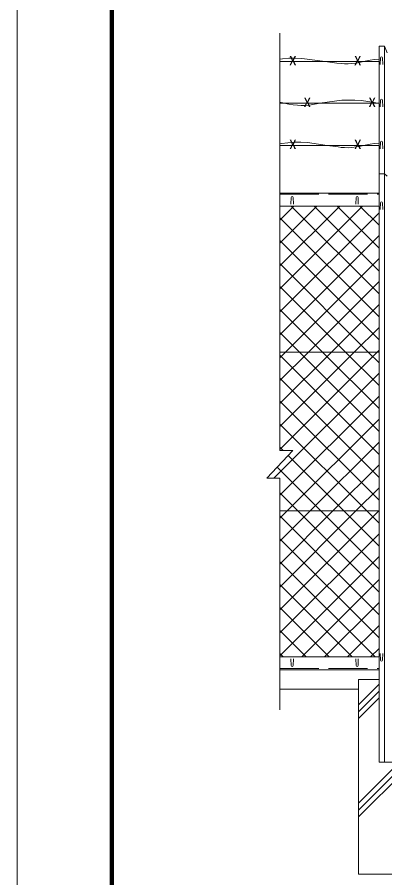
# Model space of a CAD drawing. Units: millimetres, scale not verified. Extents: x -4455 to 4455, y -3150 to 3150.
# Drawn here: x -4455 to -3322, y -975 to 1679 of the extents above; entities that cross this region are included whole.
import ezdxf
from ezdxf.enums import TextEntityAlignment as Align

# ---------------------------------------------------------------- set-up
doc = ezdxf.new("R2010")
doc.units = ezdxf.units.MM
doc.header["$LTSCALE"] = 20
doc.linetypes.add('DASHED', pattern=[7.5, 6, -1.5])
for name, color, linetype, lineweight in [('0-4_1部材', 3, 'Continuous', 18), ('0-5_8部品', 7, 'Continuous', 18), ('0-6_GL', 7, 'Continuous', 18), ('0-7_4基礎', 4, 'Continuous', 18), ('0-A_2網', 4, 'Continuous', 18), ('0-E_D-TTL', 7, 'Continuous', 18)]:
    doc.layers.add(name, color=color, linetype=linetype, lineweight=lineweight)
doc.styles.add('ＭＳ ゴシック', font='')
doc.styles.get('ＭＳ ゴシック').set_extended_font_data('MS Gothic')

msp = doc.modelspace()

# ---------------------------------------------------------------- linework, layer by layer
at = {"layer": '0-4_1部材', "color": 4}
for p, q in [((-3645.86, 1629.72), (-3645.86, 343.41)), ((-3605.86, 343.41), (-3685.86, 257.25)), ((-3645.86, 343.41), (-3605.86, 343.41)), ((-3645.86, 257.25), (-3685.86, 257.25)), ((-3645.86, 257.25), (-3645.86, -456.87))]:
    msp.add_line(p, q, dxfattribs=at)
at = {"layer": '0-4_1部材', "color": 7}
for p, q in [((-3340.15, 1590.28), (-3340.15, -618.43)), ((-3645.86, 1136.57), (-3340.15, 1136.57)), ((-3645.86, 1096.57), (-3340.15, 1096.57)), ((-3645.86, 646.57), (-3340.15, 646.57)), ((-3645.86, 156.57), (-3340.15, 156.57)), ((-3645.86, -293.43), (-3340.15, -293.43)), ((-3645.86, -333.43), (-3340.15, -333.43)), ((-3340.15, -618.43), (-3275.15, -618.43))]:
    msp.add_line(p, q, dxfattribs=at)
at = {"layer": '0-4_1部材'}
for p, q in [((-3323.65, 1590.28), (-3323.65, -618.43)), ((-3336.14, 1533.01), (-3335.39, 1553.51)), ((-3328.64, 1533.01), (-3329.39, 1553.51)), ((-3336.14, 1403.1), (-3335.39, 1423.6)), ((-3328.64, 1403.1), (-3329.39, 1423.6)), ((-3336.14, 1273.2), (-3335.39, 1293.7)), ((-3328.64, 1273.2), (-3329.39, 1293.7)), ((-3611.4, 1103.07), (-3610.65, 1123.57)), ((-3603.9, 1103.07), (-3604.65, 1123.57)), ((-3411.4, 1103.07), (-3410.65, 1123.57)), ((-3403.9, 1103.07), (-3404.65, 1123.57)), ((-3611.4, -299.93), (-3610.65, -320.43)), ((-3603.9, -299.93), (-3604.65, -320.43)), ((-3411.4, -299.93), (-3410.65, -320.43)), ((-3403.9, -299.93), (-3404.65, -320.43))]:
    msp.add_line(p, q, dxfattribs=at)
at = {"layer": '0-4_1部材', "color": 1}
for p, q in [((-3645.86, 1542.57), (-3340.15, 1542.57)), ((-3645.86, 1413.72), (-3340.15, 1413.72)), ((-3645.86, 1283.81), (-3340.15, 1283.81))]:
    msp.add_line(p, q, dxfattribs=at)
at = {"layer": '0-4_1部材', "color": 1, "linetype": 'DASHED'}
for p, q in [((-3645.86, 1133.57), (-3340.15, 1133.57)), ((-3645.86, -329.43), (-3340.15, -329.43))]:
    msp.add_line(p, q, dxfattribs=at)
at = {"layer": '0-4_1部材', "color": 7}
for points in [[(-3314.65, 1568.78), (-3323.65, 1590.28), (-3340.15, 1590.28)], [(-3314.65, 1189.33), (-3323.65, 1196.57), (-3340.15, 1196.57)]]:
    msp.add_lwpolyline(points, dxfattribs=at)
at = {"layer": '0-4_1部材', "color": 1}
for points in [[(-3645.86, 1549.99), (-3637.87, 1550.98), (-3617.97, 1552.33), (-3597.87, 1552.58), (-3577.56, 1551.73), (-3505.58, 1542.57)], [(-3505.58, 1542.57), (-3470.32, 1537.69), (-3456.99, 1536.56), (-3446.74, 1535.66), (-3435.62, 1535.56), (-3423.64, 1536.27), (-3410.81, 1537.78), (-3397.11, 1540.09), (-3382.55, 1543.2), (-3367.8, 1546.23), (-3353.53, 1548.28), (-3340.15, 1549.32)], [(-3522.22, 1413.72), (-3548.92, 1409.4), (-3558.31, 1407.7), (-3568.57, 1406.81), (-3579.68, 1406.71), (-3591.66, 1407.42), (-3604.5, 1408.93), (-3618.19, 1411.24), (-3632.75, 1414.35), (-3645.86, 1417.04)], [(-3340.15, 1412.54), (-3355.11, 1416.14), (-3374.61, 1419.68), (-3394.31, 1422.13), (-3414.22, 1423.48), (-3434.32, 1423.73), (-3454.62, 1422.88), (-3522.22, 1413.72)], [(-3645.86, 1288.84), (-3640.69, 1289.78), (-3620.99, 1292.23), (-3601.09, 1293.57), (-3580.99, 1293.82), (-3560.69, 1292.97), (-3499.51, 1283.81)], [(-3499.51, 1283.81), (-3466.39, 1279.5), (-3456.99, 1277.8), (-3446.74, 1276.9), (-3435.62, 1276.81), (-3423.64, 1277.51), (-3410.81, 1279.02), (-3397.11, 1281.33), (-3382.55, 1284.44), (-3367.8, 1287.47), (-3353.53, 1289.52), (-3340.15, 1290.57)]]:
    msp.add_lwpolyline(points, dxfattribs=at)
at = {"layer": '0-4_1部材'}
for centre, start, end in [((-3332.39, 1553.51), 0, 180), ((-3332.39, 1423.6), 0, 180), ((-3332.39, 1293.7), 0, 180), ((-3607.65, 1123.57), 0, 180), ((-3407.65, 1123.57), 0, 180), ((-3607.65, -320.43), 180, 0), ((-3407.65, -320.43), 180, 0)]:
    msp.add_arc(centre, 3, start, end, dxfattribs=at)
at = {"layer": '0-5_8部品'}
for p, q in [((-3336.17, 1086.41), (-3335.42, 1106.91)), ((-3328.67, 1086.41), (-3329.42, 1106.91)), ((-3336.17, -283.28), (-3335.42, -303.78)), ((-3328.67, -283.28), (-3329.42, -303.78))]:
    msp.add_line(p, q, dxfattribs=at)
for centre, start, end in [((-3332.42, 1106.91), 0, 180), ((-3332.42, -303.78), 180, 0)]:
    msp.add_arc(centre, 3, start, end, dxfattribs=at)
at = {"layer": '0-6_GL'}
msp.add_line((-3645.86, -393.43), (-3403.7, -393.43), dxfattribs=at)
at = {"layer": '0-7_4基礎', "color": 7}
for p, q in [((-3403.7, -963.43), (-3403.7, -363.43)), ((-3403.7, -363.43), (-3340.15, -363.43)), ((-3403.7, -963.43), (-3203.7, -963.43))]:
    msp.add_line(p, q, dxfattribs=at)
at = {"layer": '0-7_4基礎'}
for p, q in [((-3403.7, -441.21), (-3340.15, -377.66)), ((-3403.7, -462.42), (-3340.15, -398.87)), ((-3403.7, -483.63), (-3340.15, -420.08)), ((-3403.7, -765.88), (-3203.7, -565.88)), ((-3403.7, -787.09), (-3203.7, -587.09)), ((-3403.7, -744.67), (-3277.47, -618.43))]:
    msp.add_line(p, q, dxfattribs=at)
at = {"layer": '0-A_2網'}
for p, q in [((-3645.86, 1053.38), (-3602.67, 1096.57)), ((-3645.86, 982.67), (-3531.96, 1096.57)), ((-3645.86, 911.96), (-3461.25, 1096.57)), ((-3645.86, 841.25), (-3390.54, 1096.57)), ((-3340.15, 825.77), (-3610.95, 1096.57)), ((-3340.15, 896.48), (-3540.24, 1096.57)), ((-3340.15, 967.19), (-3469.53, 1096.57)), ((-3340.15, 1037.9), (-3398.82, 1096.57)), ((-3645.86, 770.54), (-3340.15, 1076.24)), ((-3340.15, 755.06), (-3645.86, 1060.76)), ((-3645.86, 699.83), (-3340.15, 1005.53)), ((-3340.15, 684.35), (-3645.86, 990.05)), ((-3628.41, 646.57), (-3340.15, 934.82)), ((-3373.09, 646.57), (-3645.86, 919.34)), ((-3557.7, 646.57), (-3340.15, 864.11)), ((-3443.8, 646.57), (-3645.86, 848.63)), ((-3514.51, 646.57), (-3645.86, 777.92)), ((-3486.99, 646.57), (-3340.15, 793.4)), ((-3416.27, 646.57), (-3340.15, 722.69)), ((-3585.22, 646.57), (-3645.86, 707.21)), ((-3645.86, 629.12), (-3628.41, 646.57)), ((-3645.86, 558.41), (-3557.7, 646.57)), ((-3645.86, 487.7), (-3486.99, 646.57)), ((-3645.86, 416.99), (-3416.27, 646.57)), ((-3645.86, 346.27), (-3345.56, 646.57)), ((-3340.15, 401.5), (-3585.22, 646.57)), ((-3340.15, 472.21), (-3514.51, 646.57)), ((-3340.15, 542.92), (-3443.8, 646.57)), ((-3340.15, 613.63), (-3373.09, 646.57)), ((-3345.56, 646.57), (-3340.15, 651.98)), ((-3340.15, 330.79), (-3645.86, 636.5)), ((-3664.17, 257.25), (-3340.15, 581.27)), ((-3340.15, 260.08), (-3645.86, 565.79)), ((-3645.86, 204.85), (-3340.15, 510.56)), ((-3340.15, 189.37), (-3645.86, 495.08)), ((-3623.43, 156.57), (-3340.15, 439.85)), ((-3635.62, 343.41), (-3645.86, 353.65)), ((-3552.72, 156.57), (-3340.15, 369.14)), ((-3482.01, 156.57), (-3340.15, 298.43)), ((-3411.3, 156.57), (-3340.15, 227.72)), ((-3645.86, 134.14), (-3623.43, 156.57)), ((-3645.86, 63.43), (-3552.72, 156.57)), ((-3645.86, -7.28), (-3482.01, 156.57)), ((-3645.86, -77.99), (-3411.3, 156.57)), ((-3340.15, -164.18), (-3645.86, 141.52)), ((-3645.86, -219.41), (-3340.15, 86.29)), ((-3340.15, -234.89), (-3645.86, 70.81)), ((-3645.86, -290.12), (-3340.15, 15.58)), ((-3352.32, -293.43), (-3645.86, 0.1)), ((-3423.03, -293.43), (-3645.86, -70.61)), ((-3578.46, -293.43), (-3340.15, -55.13)), ((-3507.75, -293.43), (-3340.15, -125.84)), ((-3493.75, -293.43), (-3645.86, -141.32)), ((-3564.46, -293.43), (-3645.86, -212.03)), ((-3437.04, -293.43), (-3340.15, -196.55)), ((-3635.17, -293.43), (-3645.86, -282.74)), ((-3366.32, -293.43), (-3340.15, -267.26))]:
    msp.add_line(p, q, dxfattribs=at)
for points in [[(-3340.15, 118.66), (-3378.06, 156.57), (-3645.86, 424.36)], [(-3340.15, 47.95), (-3448.77, 156.57), (-3620.19, 327.98)], [(-3340.15, -22.76), (-3519.48, 156.57), (-3654.23, 291.32)], [(-3340.15, -93.47), (-3590.19, 156.57), (-3645.86, 212.23)], [(-3645.86, -148.7), (-3340.59, 156.57), (-3340.15, 157)]]:
    msp.add_lwpolyline(points, dxfattribs=at)
at = {"layer": '0-E_D-TTL', "color": 2}
msp.add_lwpolyline([(-4455.04, 3150.21), (4454.66, 3150.21), (4454.66, -3150.21), (-4455.04, -3150.21)], close=True, dxfattribs=at)
at = {"layer": '0-E_D-TTL'}
for points in [[(-4168.65, 2916.87), (4168.28, 2916.87), (4168.28, -2916.87), (-4168.65, -2916.87)], [(-4166, 2914.21), (4165.63, 2914.21), (4165.63, -2914.21), (-4166, -2914.21)], [(-4163.35, 2911.56), (4162.97, 2911.56), (4162.97, -2911.56), (-4163.35, -2911.56)], [(-4160.7, 2908.91), (4160.32, 2908.91), (4160.32, -2908.91), (-4160.7, -2908.91)], [(-4158.05, 2906.26), (4157.67, 2906.26), (4157.67, -2906.26), (-4158.05, -2906.26)]]:
    msp.add_lwpolyline(points, close=True, dxfattribs=at)

# ---------------------------------------------------------------- texts
at = {"layer": '0-4_1部材', "color": 1, "style": 'ＭＳ ゴシック', "width": 1.2}
for p in [(-3617.48, 1522.29), (-3417.48, 1522.29), (-3572.96, 1393.44), (-3372.96, 1393.44), (-3617.48, 1263.54), (-3417.48, 1263.54)]:
    msp.add_text('X', height=28.89, dxfattribs=at).set_placement(p, align=Align.BOTTOM_LEFT)

doc.saveas('drawing.dxf')
